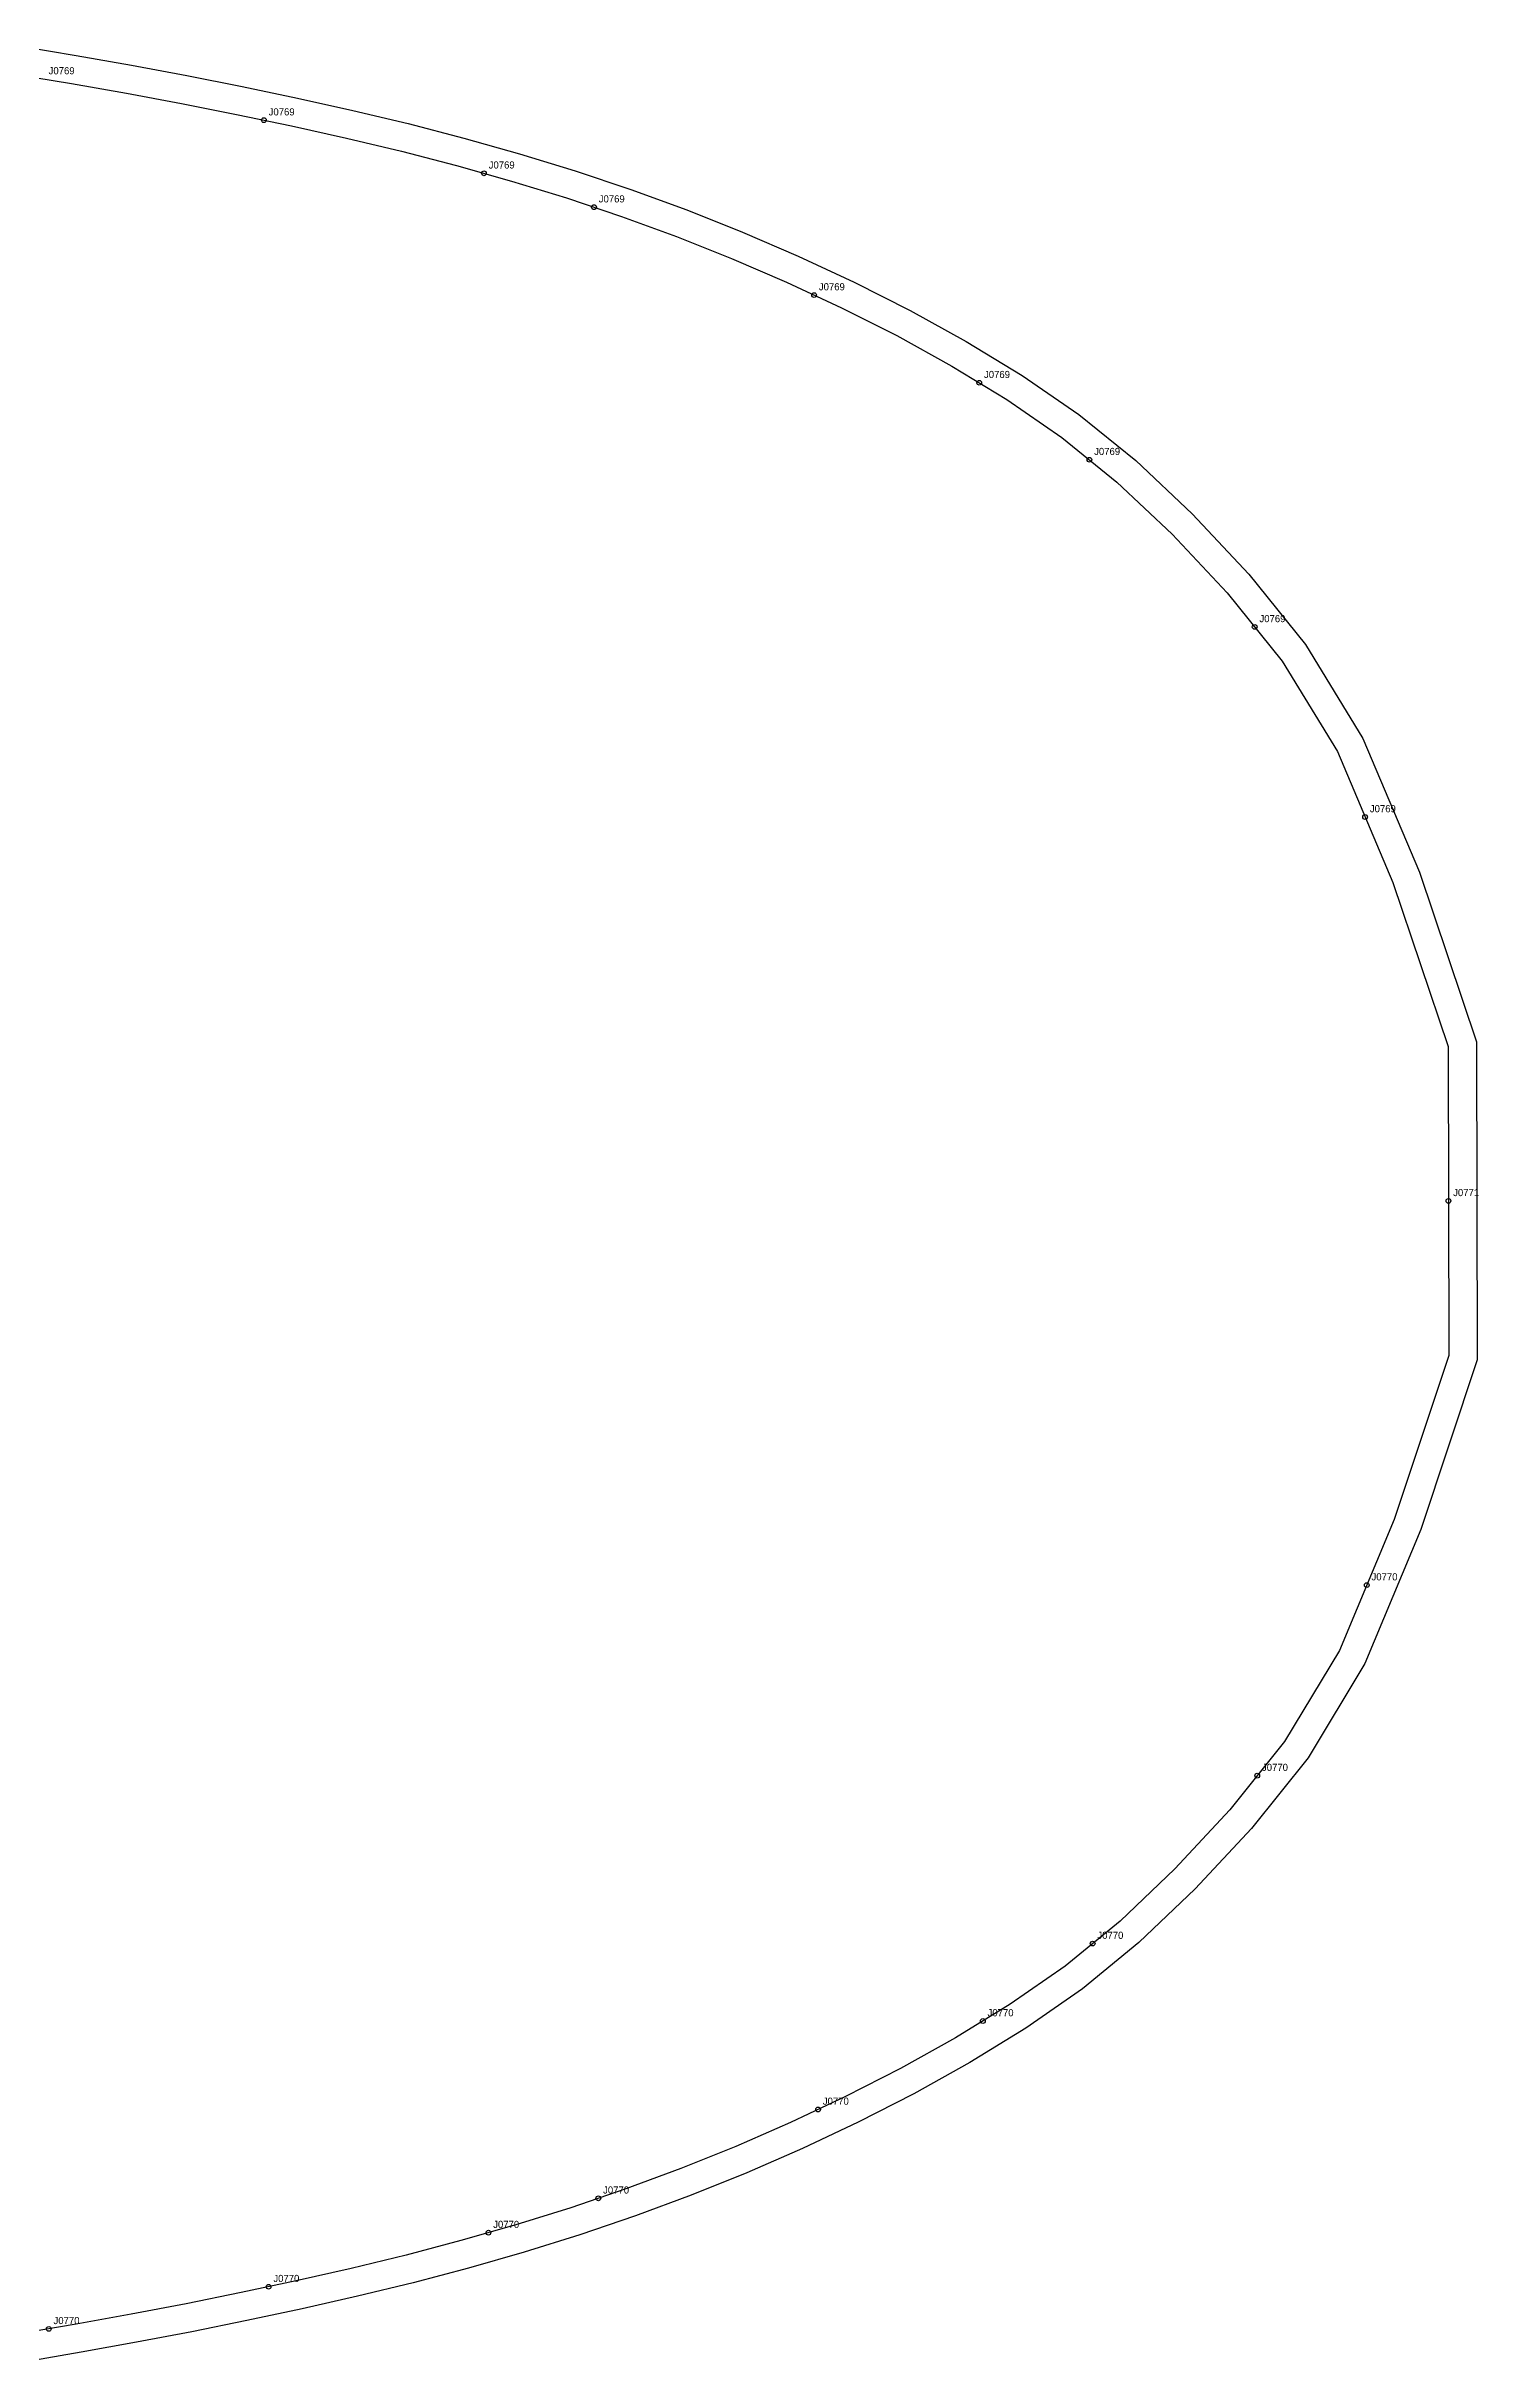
# Model space of a CAD drawing. Header units: millimetres. Extents: x -12 to 2303, y -630 to 492.
# Drawn here: x 1700 to 2303, y -553 to 421 of the extents above; entities that cross this region are included whole.
import ezdxf

# ---------------------------------------------------------------- set-up
doc = ezdxf.new("R2010")
doc.units = ezdxf.units.MM
for name, color, linetype in [('CUT', 1, 'Continuous'), ('LABEL', 7, 'Continuous'), ('NOTCH', 2, 'Continuous'), ('SEW', 5, 'Continuous')]:
    doc.layers.add(name, color=color, linetype=linetype)

msp = doc.modelspace()

# ---------------------------------------------------------------- linework, layer by layer
at = {"layer": 'CUT'}
msp.add_lwpolyline([(1689.62, 420.88), (1712.86, 417.01), (1736.12, 412.92), (1759.38, 408.58), (1782.66, 403.98), (1805.94, 399.09), (1829.24, 393.9), (1852.58, 388.34), (1875.96, 382.29), (1899.37, 375.69), (1922.8, 368.49), (1946.25, 360.61), (1969.7, 352.03), (1993.17, 342.69), (2016.64, 332.54), (2040.12, 321.6), (2063.65, 309.74), (2087.22, 296.68), (2110.88, 282.35), (2134.72, 265.91), (2158.61, 246.54), (2182.38, 224.08), (2206.12, 198.77), (2230.09, 169.1), (2254.18, 129.55), (2277.95, 73.29), (2302, 1.98), (2302.29, -131.93), (2278.56, -203.34), (2255.03, -259.7), (2231.11, -299.36), (2207.27, -329.13), (2183.65, -354.55), (2159.97, -377.12), (2136.17, -396.59), (2112.4, -413.13), (2088.8, -427.57), (2065.29, -440.72), (2041.81, -452.69), (2018.38, -463.73), (1994.96, -473.99), (1971.53, -483.42), (1948.11, -492.11), (1924.69, -500.09), (1901.29, -507.39), (1877.92, -514.09), (1854.56, -520.25), (1831.25, -525.91), (1807.97, -531.2), (1784.71, -536.19), (1761.45, -540.9), (1738.21, -545.33), (1714.97, -549.52), (1691.75, -553.5)], dxfattribs=at)
at = {"layer": 'NOTCH'}
for centre in [(1791.83, 389.79), (1884.4, 367.44), (1930.7, 353.18), (2023.3, 316.2), (2092.78, 279.28), (2139.11, 246.9), (2208.66, 176.53), (2255.1, 96.55), (2290.15, -65), (2255.8, -226.7), (2209.72, -306.88), (2140.48, -377.56), (2094.28, -410.14), (2024.97, -447.36), (1932.53, -484.74), (1886.3, -499.21), (1793.82, -521.96), (1701.33, -539.68)]:
    msp.add_circle(centre, 1, dxfattribs=at)
at = {"layer": 'SEW'}
msp.add_lwpolyline([(1687.7, 409.04), (1710.84, 405.18), (1733.98, 401.11), (1757.12, 396.8), (1780.26, 392.22), (1803.4, 387.36), (1826.54, 382.2), (1849.69, 376.69), (1872.83, 370.7), (1895.98, 364.17), (1919.12, 357.07), (1942.27, 349.29), (1965.42, 340.82), (1988.57, 331.61), (2011.73, 321.59), (2034.88, 310.8), (2058.04, 299.13), (2081.2, 286.3), (2104.36, 272.27), (2127.53, 256.3), (2150.7, 237.51), (2173.88, 215.61), (2197.06, 190.88), (2220.26, 162.17), (2243.47, 124.06), (2266.72, 69.03), (2290.01, 0), (2290.29, -130), (2267.31, -199.13), (2244.3, -254.26), (2221.25, -292.48), (2198.18, -321.29), (2175.1, -346.11), (2152.02, -368.12), (2128.93, -387.01), (2105.83, -403.08), (2082.73, -417.21), (2059.63, -430.14), (2036.53, -441.92), (2013.42, -452.8), (1990.31, -462.92), (1967.2, -472.23), (1944.08, -480.8), (1920.97, -488.69), (1897.85, -495.89), (1874.74, -502.52), (1851.62, -508.61), (1828.5, -514.22), (1805.38, -519.48), (1782.26, -524.44), (1759.14, -529.12), (1736.02, -533.53), (1712.9, -537.71), (1689.77, -541.66)], dxfattribs=at)

# ---------------------------------------------------------------- texts
at = {"layer": 'LABEL'}
for s, p in [('J0769', (1701.27, 409.11)), ('J0769', (1793.83, 391.79)), ('J0769', (1886.4, 369.44)), ('J0769', (1932.7, 355.18)), ('J0769', (2025.3, 318.2)), ('J0769', (2094.78, 281.28)), ('J0769', (2141.11, 248.9)), ('J0769', (2210.66, 178.53)), ('J0769', (2257.1, 98.55)), ('J0771', (2292.15, -63)), ('J0770', (2257.8, -224.7)), ('J0770', (2211.72, -304.88)), ('J0770', (2142.48, -375.56)), ('J0770', (2096.28, -408.14)), ('J0770', (2026.97, -445.36)), ('J0770', (1934.53, -482.74)), ('J0770', (1888.3, -497.21)), ('J0770', (1795.82, -519.96)), ('J0770', (1703.33, -537.68))]:
    msp.add_text(s, height=3, dxfattribs=at).set_placement(p)

doc.saveas('drawing.dxf')
